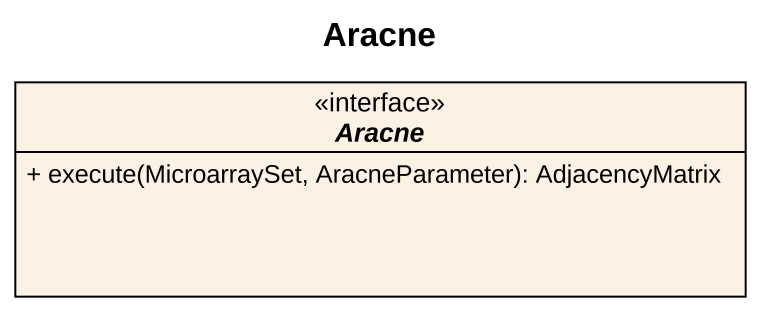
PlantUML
@startuml
title Aracne
hide circle
hide empty members
skinparam classAttributeIconSize 0
interface Aracne <<interface>> {
  + execute(MicroarraySet, AracneParameter): AdjacencyMatrix
}
@enduml
